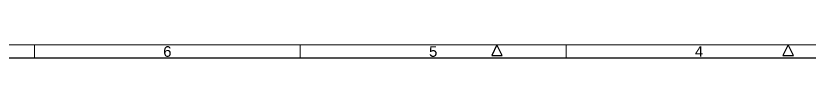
# Paper-space layout 'A0' of a CAD drawing. Header units: millimetres. Extents: x 0 to 1189, y 0 to 841.
# Drawn here: x 596 to 894.4, y 3 to 8 of the extents above; entities that cross this region are included whole.
import ezdxf
from ezdxf.enums import TextEntityAlignment as Align

# ---------------------------------------------------------------- set-up
doc = ezdxf.new("R2010")
doc.units = ezdxf.units.MM
doc.header["$LTSCALE"] = 12.5
doc.styles.add('SSI Arial', font='arial.ttf')

# ---------------------------------------------------------------- blocks, each defined once
blk = doc.blocks.new('*U20')
at = {"lineweight": 15}
for p, q in [((-1158, 0), (0, 0)), ((-578, 0), (-578, -5)), ((-478, 0), (-478, -5)), ((-378, 0), (-378, -5))]:
    blk.add_line(p, q, dxfattribs=at)
blk.add_line((5, -5), (-1178, -5))
for points in [[(-404, 0), (-406, -4), (-402, -4), (-404, 0)], [(-294.5, 0), (-296.5, -4), (-292.5, -4), (-294.5, 0)]]:
    blk.add_lwpolyline(points)
at = {"lineweight": 15, "style": 'SSI Arial'}
for s, p in [('6', (-528, -2.5)), ('5', (-428, -2.5)), ('4', (-328, -2.5))]:
    blk.add_text(s, height=4, dxfattribs=at).set_placement(p, align=Align.MIDDLE_CENTER)

psp = doc.layouts.new('A0')

# ---------------------------------------------------------------- block references
psp.add_blockref('*U20', (1181, 8))

doc.saveas('drawing.dxf')
